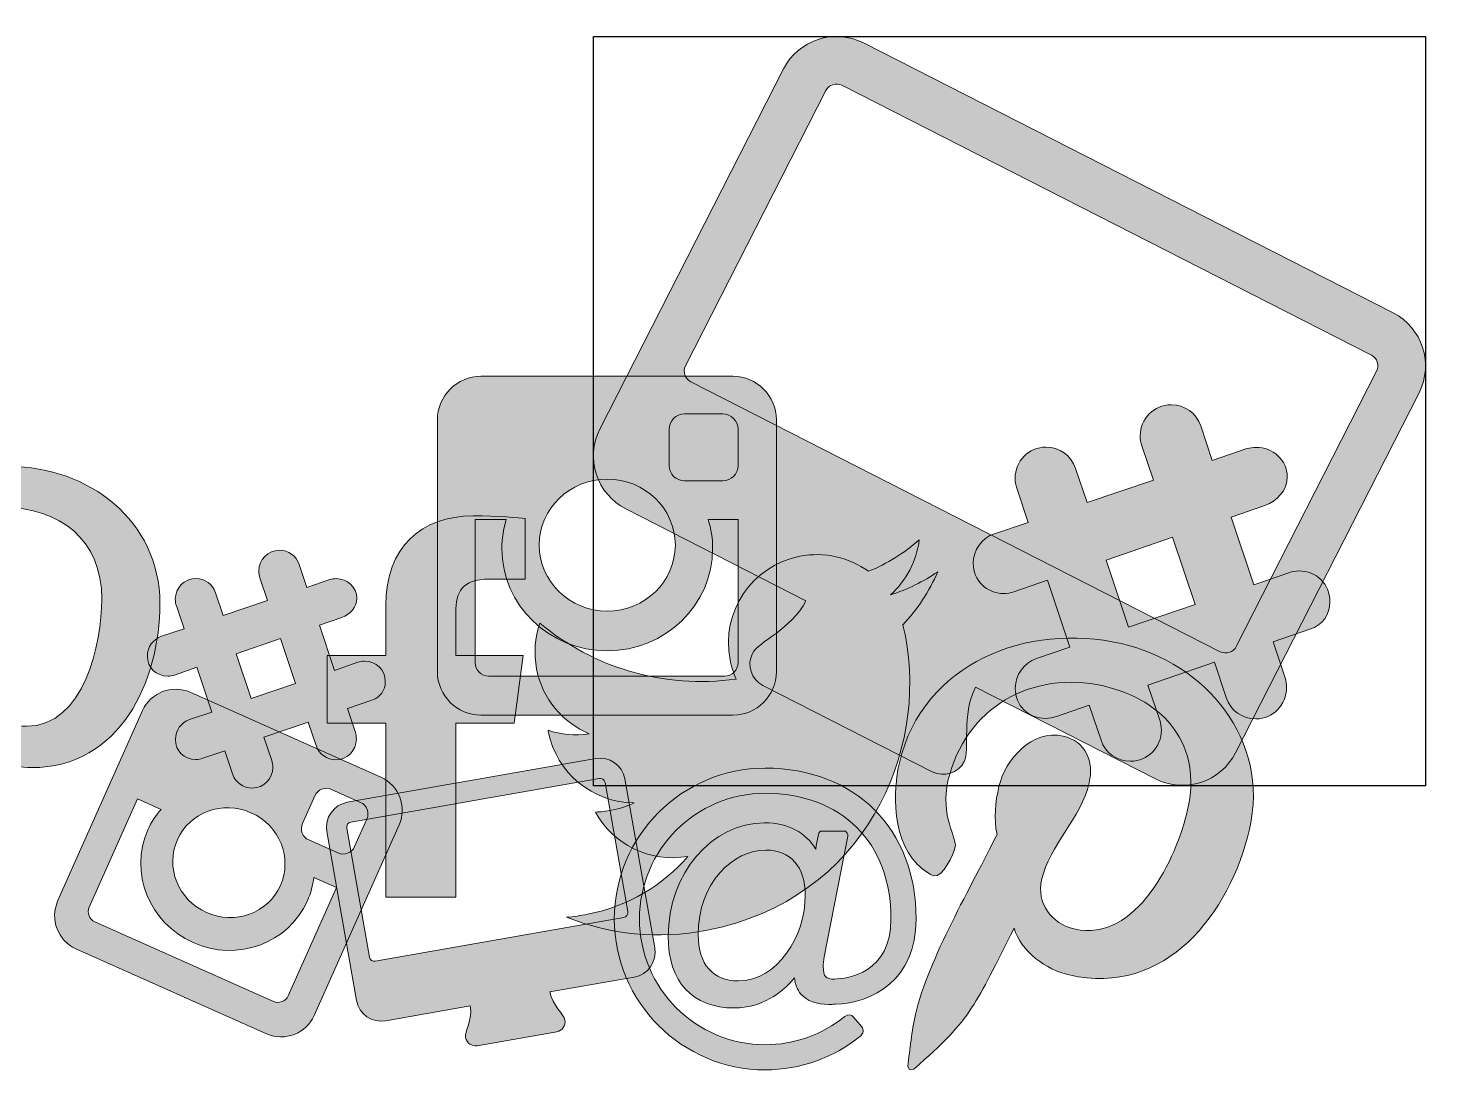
# Model space of a CAD drawing. Header units: inches. Extents: x 42 to 596, y -579 to -240.
# Drawn here: x 351.1 to 596.4, y -577.7 to -395.8 of the extents above; entities that cross this region are included whole.
import ezdxf

# ---------------------------------------------------------------- set-up
doc = ezdxf.new("R2010")
doc.units = ezdxf.units.IN
doc.header["$MEASUREMENT"] = 0
doc.layers.add('Layer 1', color=7, linetype='Continuous')
picture_1 = doc.add_image_def('image1.png', size_in_pixel=(605, 545))

# ---------------------------------------------------------------- blocks, each defined once
blk = doc.blocks.new('block 6')
at = {"layer": 'Layer 1'}
image = blk.add_image(picture_1, insert=(449.71, -528.1), size_in_units=(145.2, 130.8), dxfattribs=at)
blk = doc.blocks.new('block 7')
at = {"layer": 'Layer 1', "true_color": 0xe27d35}
h = blk.add_hatch(color=23, dxfattribs=at)
h.dxf.hatch_style = 2
edge = h.paths.add_edge_path()
edge.add_spline(control_points=[(561.75, -522.32), (559.16, -527.41), (552.89, -529.45), (547.8, -526.86), (547.8, -526.86), (516.38, -510.85), (516.38, -510.85), (513.87, -515.76), (515.45, -521.8), (514.42, -523.82), (513.39, -525.84), (510.86, -526.66), (508.84, -525.63), (508.84, -525.63), (479.26, -510.56), (479.26, -510.56), (477.24, -509.53), (476.42, -507), (477.45, -504.98), (478.54, -502.85), (484.24, -500.8), (486.8, -495.78), (486.8, -495.78), (455.37, -479.76), (455.37, -479.76), (450.29, -477.17), (448.25, -470.89), (450.84, -465.81), (450.84, -465.81), (482.86, -402.96), (482.86, -402.96), (485.45, -397.88), (491.73, -395.83), (496.82, -398.43), (496.82, -398.43), (589.25, -445.52), (589.25, -445.52), (594.33, -448.11), (596.37, -454.39), (593.78, -459.47), (593.78, -459.47), (561.75, -522.32), (561.75, -522.32)], knot_values=[0, 0, 0, 0, 1, 1, 1, 2, 2, 2, 3, 3, 3, 4, 4, 4, 5, 5, 5, 6, 6, 6, 7, 7, 7, 8, 8, 8, 9, 9, 9, 10, 10, 10, 11, 11, 11, 12, 12, 12, 13, 13, 13, 14, 14, 14, 14], degree=3, periodic=1)
edge = h.paths.add_edge_path()
edge.add_spline(control_points=[(586.38, -455.71), (586.88, -454.72), (586.46, -453.41), (585.48, -452.91), (585.48, -452.91), (493.05, -405.82), (493.05, -405.82), (492.07, -405.32), (490.76, -405.74), (490.26, -406.73), (490.26, -406.73), (465.77, -454.79), (465.77, -454.79), (465.27, -455.77), (465.69, -457.08), (466.68, -457.58), (466.68, -457.58), (559.1, -504.67), (559.1, -504.67), (560.09, -505.17), (561.39, -504.75), (561.89, -503.77), (561.89, -503.77), (586.38, -455.71), (586.38, -455.71)], knot_values=[0, 0, 0, 0, 1, 1, 1, 2, 2, 2, 3, 3, 3, 4, 4, 4, 5, 5, 5, 6, 6, 6, 7, 7, 7, 8, 8, 8, 8], degree=3, periodic=1)
at = {"layer": 'Layer 1', "lineweight": 0}
for points, knots in [([(561.75, -522.32), (559.16, -527.41), (552.89, -529.45), (547.8, -526.86), (547.8, -526.86), (516.38, -510.85), (516.38, -510.85), (513.87, -515.76), (515.45, -521.8), (514.42, -523.82), (513.39, -525.84), (510.86, -526.66), (508.84, -525.63), (508.84, -525.63), (479.26, -510.56), (479.26, -510.56), (477.24, -509.53), (476.42, -507), (477.45, -504.98), (478.54, -502.85), (484.24, -500.8), (486.8, -495.78), (486.8, -495.78), (455.37, -479.76), (455.37, -479.76), (450.29, -477.17), (448.25, -470.89), (450.84, -465.81), (450.84, -465.81), (482.86, -402.96), (482.86, -402.96), (485.45, -397.88), (491.73, -395.83), (496.82, -398.43), (496.82, -398.43), (589.25, -445.52), (589.25, -445.52), (594.33, -448.11), (596.37, -454.39), (593.78, -459.47), (593.78, -459.47), (561.75, -522.32), (561.75, -522.32)], [0, 0, 0, 0, 1, 1, 1, 2, 2, 2, 3, 3, 3, 4, 4, 4, 5, 5, 5, 6, 6, 6, 7, 7, 7, 8, 8, 8, 9, 9, 9, 10, 10, 10, 11, 11, 11, 12, 12, 12, 13, 13, 13, 14, 14, 14, 14]), ([(586.38, -455.71), (586.88, -454.72), (586.46, -453.41), (585.48, -452.91), (585.48, -452.91), (493.05, -405.82), (493.05, -405.82), (492.07, -405.32), (490.76, -405.74), (490.26, -406.73), (490.26, -406.73), (465.77, -454.79), (465.77, -454.79), (465.27, -455.77), (465.69, -457.08), (466.68, -457.58), (466.68, -457.58), (559.1, -504.67), (559.1, -504.67), (560.09, -505.17), (561.39, -504.75), (561.89, -503.77), (561.89, -503.77), (586.38, -455.71), (586.38, -455.71)], [0, 0, 0, 0, 1, 1, 1, 2, 2, 2, 3, 3, 3, 4, 4, 4, 5, 5, 5, 6, 6, 6, 7, 7, 7, 8, 8, 8, 8])]:
    blk.add_open_spline(points, degree=3, knots=knots, dxfattribs=at)
blk = doc.blocks.new('block 5')
at = {"layer": 'Layer 1'}
for name in ['block 7', 'block 6']:
    blk.add_blockref(name, (0, 0), dxfattribs=at)
blk = doc.blocks.new('block 8')
at = {"layer": 'Layer 1', "true_color": 0x49c1c4}
h = blk.add_hatch(color=133, dxfattribs=at)
h.dxf.hatch_style = 2
edge = h.paths.add_edge_path()
edge.add_spline(control_points=[(481.64, -508.16), (481.64, -512.32), (478.21, -515.75), (474.05, -515.75), (474.05, -515.75), (430.07, -515.75), (430.07, -515.75), (425.91, -515.75), (422.48, -512.32), (422.48, -508.16), (422.48, -508.16), (422.48, -464.18), (422.48, -464.18), (422.48, -460.02), (425.91, -456.59), (430.07, -456.59), (430.07, -456.59), (474.05, -456.59), (474.05, -456.59), (478.21, -456.59), (481.64, -460.02), (481.64, -464.18), (481.64, -464.18), (481.64, -508.16), (481.64, -508.16)], knot_values=[0, 0, 0, 0, 1, 1, 1, 2, 2, 2, 3, 3, 3, 4, 4, 4, 5, 5, 5, 6, 6, 6, 7, 7, 7, 8, 8, 8, 8], degree=3, periodic=1)
edge = h.paths.add_edge_path()
edge.add_spline(control_points=[(474.94, -481.62), (474.94, -481.62), (469.74, -481.62), (469.74, -481.62), (470.24, -483.2), (470.51, -484.94), (470.51, -486.67), (470.51, -496.53), (462.27, -504.5), (452.1, -504.5), (441.97, -504.5), (433.73, -496.53), (433.73, -486.67), (433.73, -484.94), (434, -483.2), (434.5, -481.62), (434.5, -481.62), (429.07, -481.62), (429.07, -481.62), (429.07, -481.62), (429.07, -506.58), (429.07, -506.58), (429.07, -507.89), (430.11, -508.93), (431.42, -508.93), (431.42, -508.93), (472.59, -508.93), (472.59, -508.93), (473.9, -508.93), (474.94, -507.89), (474.94, -506.58), (474.94, -506.58), (474.94, -481.62), (474.94, -481.62)], knot_values=[0, 0, 0, 0, 1, 1, 1, 2, 2, 2, 3, 3, 3, 4, 4, 4, 5, 5, 5, 6, 6, 6, 7, 7, 7, 8, 8, 8, 9, 9, 9, 10, 10, 10, 11, 11, 11, 11], degree=3, periodic=1)
edge = h.paths.add_edge_path()
edge.add_spline(control_points=[(452.1, -474.54), (445.55, -474.54), (440.24, -479.7), (440.24, -486.05), (440.24, -492.41), (445.55, -497.57), (452.1, -497.57), (458.68, -497.57), (464, -492.41), (464, -486.05), (464, -479.7), (458.68, -474.54), (452.1, -474.54)], knot_values=[0, 0, 0, 0, 1, 1, 1, 2, 2, 2, 3, 3, 3, 4, 4, 4, 4], degree=3, periodic=1)
edge = h.paths.add_edge_path()
edge.add_spline(control_points=[(474.94, -465.83), (474.94, -464.37), (473.74, -463.18), (472.28, -463.18), (472.28, -463.18), (465.58, -463.18), (465.58, -463.18), (464.12, -463.18), (462.92, -464.37), (462.92, -465.83), (462.92, -465.83), (462.92, -472.19), (462.92, -472.19), (462.92, -473.65), (464.12, -474.85), (465.58, -474.85), (465.58, -474.85), (472.28, -474.85), (472.28, -474.85), (473.74, -474.85), (474.94, -473.65), (474.94, -472.19), (474.94, -472.19), (474.94, -465.83), (474.94, -465.83)], knot_values=[0, 0, 0, 0, 1, 1, 1, 2, 2, 2, 3, 3, 3, 4, 4, 4, 5, 5, 5, 6, 6, 6, 7, 7, 7, 8, 8, 8, 8], degree=3, periodic=1)
at = {"layer": 'Layer 1', "lineweight": 0}
for points, knots in [([(481.64, -508.16), (481.64, -512.32), (478.21, -515.75), (474.05, -515.75), (474.05, -515.75), (430.07, -515.75), (430.07, -515.75), (425.91, -515.75), (422.48, -512.32), (422.48, -508.16), (422.48, -508.16), (422.48, -464.18), (422.48, -464.18), (422.48, -460.02), (425.91, -456.59), (430.07, -456.59), (430.07, -456.59), (474.05, -456.59), (474.05, -456.59), (478.21, -456.59), (481.64, -460.02), (481.64, -464.18), (481.64, -464.18), (481.64, -508.16), (481.64, -508.16)], [0, 0, 0, 0, 1, 1, 1, 2, 2, 2, 3, 3, 3, 4, 4, 4, 5, 5, 5, 6, 6, 6, 7, 7, 7, 8, 8, 8, 8]), ([(474.94, -465.83), (474.94, -464.37), (473.74, -463.18), (472.28, -463.18), (472.28, -463.18), (465.58, -463.18), (465.58, -463.18), (464.12, -463.18), (462.92, -464.37), (462.92, -465.83), (462.92, -465.83), (462.92, -472.19), (462.92, -472.19), (462.92, -473.65), (464.12, -474.85), (465.58, -474.85), (465.58, -474.85), (472.28, -474.85), (472.28, -474.85), (473.74, -474.85), (474.94, -473.65), (474.94, -472.19), (474.94, -472.19), (474.94, -465.83), (474.94, -465.83)], [0, 0, 0, 0, 1, 1, 1, 2, 2, 2, 3, 3, 3, 4, 4, 4, 5, 5, 5, 6, 6, 6, 7, 7, 7, 8, 8, 8, 8]), ([(452.1, -474.54), (445.55, -474.54), (440.24, -479.7), (440.24, -486.05), (440.24, -492.41), (445.55, -497.57), (452.1, -497.57), (458.68, -497.57), (464, -492.41), (464, -486.05), (464, -479.7), (458.68, -474.54), (452.1, -474.54)], [0, 0, 0, 0, 1, 1, 1, 2, 2, 2, 3, 3, 3, 4, 4, 4, 4]), ([(474.94, -481.62), (474.94, -481.62), (469.74, -481.62), (469.74, -481.62), (470.24, -483.2), (470.51, -484.94), (470.51, -486.67), (470.51, -496.53), (462.27, -504.5), (452.1, -504.5), (441.97, -504.5), (433.73, -496.53), (433.73, -486.67), (433.73, -484.94), (434, -483.2), (434.5, -481.62), (434.5, -481.62), (429.07, -481.62), (429.07, -481.62), (429.07, -481.62), (429.07, -506.58), (429.07, -506.58), (429.07, -507.89), (430.11, -508.93), (431.42, -508.93), (431.42, -508.93), (472.59, -508.93), (472.59, -508.93), (473.9, -508.93), (474.94, -507.89), (474.94, -506.58), (474.94, -506.58), (474.94, -481.62), (474.94, -481.62)], [0, 0, 0, 0, 1, 1, 1, 2, 2, 2, 3, 3, 3, 4, 4, 4, 5, 5, 5, 6, 6, 6, 7, 7, 7, 8, 8, 8, 9, 9, 9, 10, 10, 10, 11, 11, 11, 11])]:
    blk.add_open_spline(points, degree=3, knots=knots, dxfattribs=at)
blk = doc.blocks.new('block 9')
at = {"layer": 'Layer 1', "true_color": 0x5d5d5d}
h = blk.add_hatch(color=251, dxfattribs=at)
h.dxf.hatch_style = 2
edge = h.paths.add_edge_path()
edge.add_spline(control_points=[(578.22, -495.89), (578.22, -498.29), (576.98, -499.97), (574.74, -500.75), (574.74, -500.75), (568.31, -502.96), (568.31, -502.96), (568.31, -502.96), (570.4, -509.21), (570.4, -509.21), (570.59, -509.77), (570.66, -510.37), (570.66, -510.96), (570.66, -513.92), (568.27, -516.39), (565.32, -516.39), (562.96, -516.39), (560.87, -514.93), (560.12, -512.68), (560.12, -512.68), (558.06, -506.51), (558.06, -506.51), (558.06, -506.51), (546.47, -510.48), (546.47, -510.48), (546.47, -510.48), (548.52, -516.61), (548.52, -516.61), (548.71, -517.17), (548.82, -517.77), (548.82, -518.37), (548.82, -521.29), (546.43, -523.79), (543.44, -523.79), (541.08, -523.79), (539.02, -522.33), (538.28, -520.09), (538.28, -520.09), (536.22, -513.99), (536.22, -513.99), (536.22, -513.99), (530.5, -515.98), (530.5, -515.98), (529.9, -516.16), (529.26, -516.31), (528.63, -516.31), (525.6, -516.31), (523.32, -514.07), (523.32, -511.04), (523.32, -508.72), (524.81, -506.63), (527.02, -505.88), (527.02, -505.88), (532.85, -503.9), (532.85, -503.9), (532.85, -503.9), (528.93, -492.19), (528.93, -492.19), (528.93, -492.19), (523.09, -494.21), (523.09, -494.21), (522.49, -494.4), (521.9, -494.51), (521.3, -494.51), (518.3, -494.51), (515.99, -492.23), (515.99, -489.24), (515.99, -486.92), (517.48, -484.82), (519.69, -484.07), (519.69, -484.07), (525.56, -482.09), (525.56, -482.09), (525.56, -482.09), (523.58, -476.15), (523.58, -476.15), (523.39, -475.58), (523.28, -474.99), (523.28, -474.39), (523.28, -471.43), (525.67, -468.96), (528.67, -468.96), (531.02, -468.96), (533.08, -470.42), (533.83, -472.67), (533.83, -472.67), (535.85, -478.65), (535.85, -478.65), (535.85, -478.65), (547.44, -474.72), (547.44, -474.72), (547.44, -474.72), (545.42, -468.74), (545.42, -468.74), (545.23, -468.18), (545.12, -467.58), (545.12, -466.98), (545.12, -464.03), (547.55, -461.56), (550.51, -461.56), (552.86, -461.56), (554.96, -463.06), (555.7, -465.26), (555.7, -465.26), (557.69, -471.28), (557.69, -471.28), (557.69, -471.28), (563.75, -469.23), (563.75, -469.23), (564.27, -469.08), (564.79, -469), (565.35, -469), (568.27, -469), (570.78, -471.17), (570.78, -474.16), (570.78, -476.48), (568.98, -478.43), (566.89, -479.14), (566.89, -479.14), (561.01, -481.16), (561.01, -481.16), (561.01, -481.16), (564.94, -492.97), (564.94, -492.97), (564.94, -492.97), (571.08, -490.88), (571.08, -490.88), (571.64, -490.69), (572.24, -490.58), (572.8, -490.58), (575.86, -490.58), (578.22, -492.83), (578.22, -495.89)], knot_values=[0, 0, 0, 0, 1, 1, 1, 2, 2, 2, 3, 3, 3, 4, 4, 4, 5, 5, 5, 6, 6, 6, 7, 7, 7, 8, 8, 8, 9, 9, 9, 10, 10, 10, 11, 11, 11, 12, 12, 12, 13, 13, 13, 14, 14, 14, 15, 15, 15, 16, 16, 16, 17, 17, 17, 18, 18, 18, 19, 19, 19, 20, 20, 20, 21, 21, 21, 22, 22, 22, 23, 23, 23, 24, 24, 24, 25, 25, 25, 26, 26, 26, 27, 27, 27, 28, 28, 28, 29, 29, 29, 30, 30, 30, 31, 31, 31, 32, 32, 32, 33, 33, 33, 34, 34, 34, 35, 35, 35, 36, 36, 36, 37, 37, 37, 38, 38, 38, 39, 39, 39, 40, 40, 40, 41, 41, 41, 42, 42, 42, 43, 43, 43, 44, 44, 44, 44], degree=3, periodic=1)
h.paths.add_polyline_path([(554.69, -496.45), (550.77, -484.67), (539.17, -488.67), (543.1, -500.38)])
at = {"layer": 'Layer 1', "lineweight": 0}
blk.add_lwpolyline([(554.69, -496.45), (550.77, -484.67), (539.17, -488.67), (543.1, -500.38), (554.69, -496.45)], dxfattribs=at)
blk.add_open_spline([(578.22, -495.89), (578.22, -498.29), (576.98, -499.97), (574.74, -500.75), (574.74, -500.75), (568.31, -502.96), (568.31, -502.96), (568.31, -502.96), (570.4, -509.21), (570.4, -509.21), (570.59, -509.77), (570.66, -510.37), (570.66, -510.96), (570.66, -513.92), (568.27, -516.39), (565.32, -516.39), (562.96, -516.39), (560.87, -514.93), (560.12, -512.68), (560.12, -512.68), (558.06, -506.51), (558.06, -506.51), (558.06, -506.51), (546.47, -510.48), (546.47, -510.48), (546.47, -510.48), (548.52, -516.61), (548.52, -516.61), (548.71, -517.17), (548.82, -517.77), (548.82, -518.37), (548.82, -521.29), (546.43, -523.79), (543.44, -523.79), (541.08, -523.79), (539.02, -522.33), (538.28, -520.09), (538.28, -520.09), (536.22, -513.99), (536.22, -513.99), (536.22, -513.99), (530.5, -515.98), (530.5, -515.98), (529.9, -516.16), (529.26, -516.31), (528.63, -516.31), (525.6, -516.31), (523.32, -514.07), (523.32, -511.04), (523.32, -508.72), (524.81, -506.63), (527.02, -505.88), (527.02, -505.88), (532.85, -503.9), (532.85, -503.9), (532.85, -503.9), (528.93, -492.19), (528.93, -492.19), (528.93, -492.19), (523.09, -494.21), (523.09, -494.21), (522.49, -494.4), (521.9, -494.51), (521.3, -494.51), (518.3, -494.51), (515.99, -492.23), (515.99, -489.24), (515.99, -486.92), (517.48, -484.82), (519.69, -484.07), (519.69, -484.07), (525.56, -482.09), (525.56, -482.09), (525.56, -482.09), (523.58, -476.15), (523.58, -476.15), (523.39, -475.58), (523.28, -474.99), (523.28, -474.39), (523.28, -471.43), (525.67, -468.96), (528.67, -468.96), (531.02, -468.96), (533.08, -470.42), (533.83, -472.67), (533.83, -472.67), (535.85, -478.65), (535.85, -478.65), (535.85, -478.65), (547.44, -474.72), (547.44, -474.72), (547.44, -474.72), (545.42, -468.74), (545.42, -468.74), (545.23, -468.18), (545.12, -467.58), (545.12, -466.98), (545.12, -464.03), (547.55, -461.56), (550.51, -461.56), (552.86, -461.56), (554.96, -463.06), (555.7, -465.26), (555.7, -465.26), (557.69, -471.28), (557.69, -471.28), (557.69, -471.28), (563.75, -469.23), (563.75, -469.23), (564.27, -469.08), (564.79, -469), (565.35, -469), (568.27, -469), (570.78, -471.17), (570.78, -474.16), (570.78, -476.48), (568.98, -478.43), (566.89, -479.14), (566.89, -479.14), (561.01, -481.16), (561.01, -481.16), (561.01, -481.16), (564.94, -492.97), (564.94, -492.97), (564.94, -492.97), (571.08, -490.88), (571.08, -490.88), (571.64, -490.69), (572.24, -490.58), (572.8, -490.58), (575.86, -490.58), (578.22, -492.83), (578.22, -495.89)], degree=3, knots=[0, 0, 0, 0, 1, 1, 1, 2, 2, 2, 3, 3, 3, 4, 4, 4, 5, 5, 5, 6, 6, 6, 7, 7, 7, 8, 8, 8, 9, 9, 9, 10, 10, 10, 11, 11, 11, 12, 12, 12, 13, 13, 13, 14, 14, 14, 15, 15, 15, 16, 16, 16, 17, 17, 17, 18, 18, 18, 19, 19, 19, 20, 20, 20, 21, 21, 21, 22, 22, 22, 23, 23, 23, 24, 24, 24, 25, 25, 25, 26, 26, 26, 27, 27, 27, 28, 28, 28, 29, 29, 29, 30, 30, 30, 31, 31, 31, 32, 32, 32, 33, 33, 33, 34, 34, 34, 35, 35, 35, 36, 36, 36, 37, 37, 37, 38, 38, 38, 39, 39, 39, 40, 40, 40, 41, 41, 41, 42, 42, 42, 43, 43, 43, 44, 44, 44, 44], dxfattribs=at)
blk = doc.blocks.new('block 11')
at = {"layer": 'Layer 1', "true_color": 0xe27d35}
h = blk.add_hatch(color=23, dxfattribs=at)
h.dxf.hatch_style = 2
edge = h.paths.add_edge_path()
edge.add_spline(control_points=[(437.82, -492), (437.82, -492), (431.54, -492), (431.54, -492), (426.62, -492), (425.7, -494.35), (425.7, -497.75), (425.7, -497.75), (425.7, -505.31), (425.7, -505.31), (425.7, -505.31), (437.42, -505.31), (437.42, -505.31), (437.42, -505.31), (435.86, -517.14), (435.86, -517.14), (435.86, -517.14), (425.7, -517.14), (425.7, -517.14), (425.7, -517.14), (425.7, -547.49), (425.7, -547.49), (425.7, -547.49), (413.47, -547.49), (413.47, -547.49), (413.47, -547.49), (413.47, -517.14), (413.47, -517.14), (413.47, -517.14), (403.27, -517.14), (403.27, -517.14), (403.27, -517.14), (403.27, -505.31), (403.27, -505.31), (403.27, -505.31), (413.47, -505.31), (413.47, -505.31), (413.47, -505.31), (413.47, -496.59), (413.47, -496.59), (413.47, -486.48), (419.67, -480.96), (428.7, -480.96), (433.02, -480.96), (436.74, -481.28), (437.82, -481.44), (437.82, -481.44), (437.82, -492), (437.82, -492)], knot_values=[0, 0, 0, 0, 1, 1, 1, 2, 2, 2, 3, 3, 3, 4, 4, 4, 5, 5, 5, 6, 6, 6, 7, 7, 7, 8, 8, 8, 9, 9, 9, 10, 10, 10, 11, 11, 11, 12, 12, 12, 13, 13, 13, 14, 14, 14, 15, 15, 15, 16, 16, 16, 16], degree=3, periodic=1)
at = {"layer": 'Layer 1', "lineweight": 0}
blk.add_open_spline([(437.82, -492), (437.82, -492), (431.54, -492), (431.54, -492), (426.62, -492), (425.7, -494.35), (425.7, -497.75), (425.7, -497.75), (425.7, -505.31), (425.7, -505.31), (425.7, -505.31), (437.42, -505.31), (437.42, -505.31), (437.42, -505.31), (435.86, -517.14), (435.86, -517.14), (435.86, -517.14), (425.7, -517.14), (425.7, -517.14), (425.7, -517.14), (425.7, -547.49), (425.7, -547.49), (425.7, -547.49), (413.47, -547.49), (413.47, -547.49), (413.47, -547.49), (413.47, -517.14), (413.47, -517.14), (413.47, -517.14), (403.27, -517.14), (403.27, -517.14), (403.27, -517.14), (403.27, -505.31), (403.27, -505.31), (403.27, -505.31), (413.47, -505.31), (413.47, -505.31), (413.47, -505.31), (413.47, -496.59), (413.47, -496.59), (413.47, -486.48), (419.67, -480.96), (428.7, -480.96), (433.02, -480.96), (436.74, -481.28), (437.82, -481.44), (437.82, -481.44), (437.82, -492), (437.82, -492)], degree=3, knots=[0, 0, 0, 0, 1, 1, 1, 2, 2, 2, 3, 3, 3, 4, 4, 4, 5, 5, 5, 6, 6, 6, 7, 7, 7, 8, 8, 8, 9, 9, 9, 10, 10, 10, 11, 11, 11, 12, 12, 12, 13, 13, 13, 14, 14, 14, 15, 15, 15, 16, 16, 16, 16], dxfattribs=at)
blk = doc.blocks.new('block 10')
at = {"layer": 'Layer 1'}
blk.add_blockref('block 11', (0, 0), dxfattribs=at)
blk = doc.blocks.new('block 13')
at = {"layer": 'Layer 1', "true_color": 0x49c1c4}
h = blk.add_hatch(color=133, dxfattribs=at)
h.dxf.hatch_style = 2
edge = h.paths.add_edge_path()
edge.add_spline(control_points=[(541.77, -503.24), (556.62, -506.67), (567.79, -520.01), (564.18, -535.66), (560.78, -550.37), (549.5, -564.95), (532.75, -561.08), (528.78, -560.17), (524.23, -557.02), (523.14, -552.89), (516.26, -566.29), (516.05, -568.49), (505.59, -577.53), (505.59, -577.53), (504.88, -577.61), (504.88, -577.61), (504.88, -577.61), (504.56, -577.04), (504.56, -577.04), (504.96, -574), (505.22, -570.96), (505.9, -567.99), (508.13, -558.34), (515.8, -545.41), (520.14, -536.55), (519.51, -533.87), (519.86, -530.86), (520.47, -528.21), (521.57, -523.43), (526.28, -518.14), (531.67, -519.39), (535.64, -520.3), (537.07, -523.82), (536.21, -527.56), (534.79, -533.71), (529.3, -538.52), (527.92, -544.47), (526.98, -548.54), (529.68, -552.16), (533.61, -553.06), (544.49, -555.57), (551.47, -540.65), (553.4, -532.28), (555.99, -521.07), (549.45, -513.13), (538.72, -510.65), (526.23, -507.77), (514.51, -514.53), (511.58, -527.2), (510.17, -533.3), (513.19, -537.29), (512.85, -538.75), (512.57, -539.98), (510.67, -544.13), (509.1, -543.77), (508.87, -543.71), (508.56, -543.54), (508.33, -543.44), (502.04, -539.84), (501.67, -530.24), (503.1, -524.05), (507.12, -506.6), (525.6, -499.5), (541.77, -503.24)], knot_values=[0, 0, 0, 0, 1, 1, 1, 2, 2, 2, 3, 3, 3, 4, 4, 4, 5, 5, 5, 6, 6, 6, 7, 7, 7, 8, 8, 8, 9, 9, 9, 10, 10, 10, 11, 11, 11, 12, 12, 12, 13, 13, 13, 14, 14, 14, 15, 15, 15, 16, 16, 16, 17, 17, 17, 18, 18, 18, 19, 19, 19, 20, 20, 20, 21, 21, 21, 21], degree=3, periodic=1)
at = {"layer": 'Layer 1', "lineweight": 0}
blk.add_open_spline([(541.77, -503.24), (556.62, -506.67), (567.79, -520.01), (564.18, -535.66), (560.78, -550.37), (549.5, -564.95), (532.75, -561.08), (528.78, -560.17), (524.23, -557.02), (523.14, -552.89), (516.26, -566.29), (516.05, -568.49), (505.59, -577.53), (505.59, -577.53), (504.88, -577.61), (504.88, -577.61), (504.88, -577.61), (504.56, -577.04), (504.56, -577.04), (504.96, -574), (505.22, -570.96), (505.9, -567.99), (508.13, -558.34), (515.8, -545.41), (520.14, -536.55), (519.51, -533.87), (519.86, -530.86), (520.47, -528.21), (521.57, -523.43), (526.28, -518.14), (531.67, -519.39), (535.64, -520.3), (537.07, -523.82), (536.21, -527.56), (534.79, -533.71), (529.3, -538.52), (527.92, -544.47), (526.98, -548.54), (529.68, -552.16), (533.61, -553.06), (544.49, -555.57), (551.47, -540.65), (553.4, -532.28), (555.99, -521.07), (549.45, -513.13), (538.72, -510.65), (526.23, -507.77), (514.51, -514.53), (511.58, -527.2), (510.17, -533.3), (513.19, -537.29), (512.85, -538.75), (512.57, -539.98), (510.67, -544.13), (509.1, -543.77), (508.87, -543.71), (508.56, -543.54), (508.33, -543.44), (502.04, -539.84), (501.67, -530.24), (503.1, -524.05), (507.12, -506.6), (525.6, -499.5), (541.77, -503.24)], degree=3, knots=[0, 0, 0, 0, 1, 1, 1, 2, 2, 2, 3, 3, 3, 4, 4, 4, 5, 5, 5, 6, 6, 6, 7, 7, 7, 8, 8, 8, 9, 9, 9, 10, 10, 10, 11, 11, 11, 12, 12, 12, 13, 13, 13, 14, 14, 14, 15, 15, 15, 16, 16, 16, 17, 17, 17, 18, 18, 18, 19, 19, 19, 20, 20, 20, 21, 21, 21, 21], dxfattribs=at)
blk = doc.blocks.new('block 12')
at = {"layer": 'Layer 1'}
blk.add_blockref('block 13', (0, 0), dxfattribs=at)
blk = doc.blocks.new('block 14')
at = {"layer": 'Layer 1', "true_color": 0x5d5d5d}
h = blk.add_hatch(color=251, dxfattribs=at)
h.dxf.hatch_style = 2
edge = h.paths.add_edge_path()
edge.add_spline(control_points=[(503.72, -500), (503.89, -500.64), (504.02, -501.3), (504.15, -501.95), (508.03, -521.92), (497.3, -547.88), (469.53, -553.28), (460.97, -554.95), (452.54, -554.01), (445.02, -551.01), (446.26, -550.91), (447.44, -550.73), (448.7, -550.49), (455.76, -549.12), (461.8, -545.47), (466.2, -540.39), (459.53, -541.54), (453.12, -538.27), (450.04, -532.66), (451, -532.62), (451.95, -532.53), (452.94, -532.34), (454.29, -532.08), (455.61, -531.62), (456.81, -531.05), (449.62, -530.99), (443.25, -525.92), (441.82, -518.58), (441.81, -518.54), (441.79, -518.44), (441.78, -518.39), (444.01, -519.13), (446.49, -519.37), (448.98, -518.99), (444.39, -517.06), (440.82, -512.95), (439.8, -507.71), (439.26, -504.91), (439.51, -502.19), (440.38, -499.69), (449.6, -507.41), (461.94, -511.23), (474.59, -509.44), (474.14, -508.37), (473.78, -507.23), (473.55, -506.06), (471.93, -497.73), (477.35, -489.64), (485.72, -488.02), (490.07, -487.17), (494.35, -488.23), (497.68, -490.64), (500.97, -489.32), (504, -487.42), (506.56, -485.13), (506.12, -488.86), (504.3, -492.27), (501.54, -494.75), (504.51, -493.83), (507.29, -492.41), (509.78, -490.72), (508.3, -494.11), (506.25, -497.27), (503.72, -500)], knot_values=[0, 0, 0, 0, 1, 1, 1, 2, 2, 2, 3, 3, 3, 4, 4, 4, 5, 5, 5, 6, 6, 6, 7, 7, 7, 8, 8, 8, 9, 9, 9, 10, 10, 10, 11, 11, 11, 12, 12, 12, 13, 13, 13, 14, 14, 14, 15, 15, 15, 16, 16, 16, 17, 17, 17, 18, 18, 18, 19, 19, 19, 20, 20, 20, 21, 21, 21, 21], degree=3, periodic=1)
at = {"layer": 'Layer 1', "lineweight": 0}
blk.add_open_spline([(503.72, -500), (503.89, -500.64), (504.02, -501.3), (504.15, -501.95), (508.03, -521.92), (497.3, -547.88), (469.53, -553.28), (460.97, -554.95), (452.54, -554.01), (445.02, -551.01), (446.26, -550.91), (447.44, -550.73), (448.7, -550.49), (455.76, -549.12), (461.8, -545.47), (466.2, -540.39), (459.53, -541.54), (453.12, -538.27), (450.04, -532.66), (451, -532.62), (451.95, -532.53), (452.94, -532.34), (454.29, -532.08), (455.61, -531.62), (456.81, -531.05), (449.62, -530.99), (443.25, -525.92), (441.82, -518.58), (441.81, -518.54), (441.79, -518.44), (441.78, -518.39), (444.01, -519.13), (446.49, -519.37), (448.98, -518.99), (444.39, -517.06), (440.82, -512.95), (439.8, -507.71), (439.26, -504.91), (439.51, -502.19), (440.38, -499.69), (449.6, -507.41), (461.94, -511.23), (474.59, -509.44), (474.14, -508.37), (473.78, -507.23), (473.55, -506.06), (471.93, -497.73), (477.35, -489.64), (485.72, -488.02), (490.07, -487.17), (494.35, -488.23), (497.68, -490.64), (500.97, -489.32), (504, -487.42), (506.56, -485.13), (506.12, -488.86), (504.3, -492.27), (501.54, -494.75), (504.51, -493.83), (507.29, -492.41), (509.78, -490.72), (508.3, -494.11), (506.25, -497.27), (503.72, -500)], degree=3, knots=[0, 0, 0, 0, 1, 1, 1, 2, 2, 2, 3, 3, 3, 4, 4, 4, 5, 5, 5, 6, 6, 6, 7, 7, 7, 8, 8, 8, 9, 9, 9, 10, 10, 10, 11, 11, 11, 12, 12, 12, 13, 13, 13, 14, 14, 14, 15, 15, 15, 16, 16, 16, 17, 17, 17, 18, 18, 18, 19, 19, 19, 20, 20, 20, 21, 21, 21, 21], dxfattribs=at)
blk = doc.blocks.new('block 16')
at = {"layer": 'Layer 1', "true_color": 0xe27d35}
h = blk.add_hatch(color=23, dxfattribs=at)
h.dxf.hatch_style = 2
edge = h.paths.add_edge_path()
edge.add_spline(control_points=[(491.89, -566.2), (491.44, -566.2), (491.27, -566.23), (490.79, -566.23), (488.67, -566.23), (486.99, -565.62), (485.92, -564.42), (485.27, -563.66), (484.9, -562.7), (484.79, -561.57), (482.67, -564.25), (478.96, -566.85), (474.33, -566.85), (466.96, -566.85), (462.75, -562.29), (462.75, -554.34), (462.75, -543.4), (470.32, -534.52), (479.58, -534.52), (483.59, -534.52), (486.82, -536.23), (488.53, -539.15), (488.53, -539.15), (488.6, -538.5), (488.6, -538.5), (488.6, -538.5), (488.98, -536.58), (488.98, -536.58), (489.01, -536.3), (489.25, -535.96), (489.49, -535.96), (489.49, -535.96), (493.54, -535.96), (493.54, -535.96), (493.71, -535.96), (493.88, -536.2), (493.98, -536.34), (494.08, -536.44), (494.12, -536.71), (494.08, -536.88), (494.08, -536.88), (489.97, -557.94), (489.97, -557.94), (489.83, -558.59), (489.8, -559.1), (489.8, -559.58), (489.8, -561.43), (490.35, -561.81), (491.75, -561.81), (494.08, -561.74), (501.63, -560.78), (501.63, -551.32), (501.63, -537.98), (493.02, -529.38), (479.68, -529.38), (467.58, -529.38), (457.74, -539.22), (457.74, -551.32), (457.74, -563.42), (467.58, -573.26), (479.68, -573.26), (484.72, -573.26), (489.66, -571.51), (493.57, -568.33), (494.05, -567.91), (494.74, -567.98), (495.11, -568.46), (495.11, -568.46), (496.52, -570.14), (496.52, -570.14), (496.69, -570.38), (496.79, -570.66), (496.76, -570.97), (496.72, -571.24), (496.59, -571.51), (496.35, -571.72), (491.68, -575.53), (485.75, -577.65), (479.68, -577.65), (465.18, -577.65), (453.35, -565.82), (453.35, -551.32), (453.35, -536.82), (465.18, -524.99), (479.68, -524.99), (495.42, -524.99), (506.02, -535.58), (506.02, -551.32), (506.02, -561.98), (498.4, -565.99), (491.89, -566.2)], knot_values=[0, 0, 0, 0, 1, 1, 1, 2, 2, 2, 3, 3, 3, 4, 4, 4, 5, 5, 5, 6, 6, 6, 7, 7, 7, 8, 8, 8, 9, 9, 9, 10, 10, 10, 11, 11, 11, 12, 12, 12, 13, 13, 13, 14, 14, 14, 15, 15, 15, 16, 16, 16, 17, 17, 17, 18, 18, 18, 19, 19, 19, 20, 20, 20, 21, 21, 21, 22, 22, 22, 23, 23, 23, 24, 24, 24, 25, 25, 25, 26, 26, 26, 27, 27, 27, 28, 28, 28, 29, 29, 29, 30, 30, 30, 30], degree=3, periodic=1)
edge = h.paths.add_edge_path()
edge.add_spline(control_points=[(479.79, -539.29), (474.09, -539.29), (467.99, -544.94), (467.99, -554.1), (467.99, -559.21), (470.53, -562.12), (474.99, -562.12), (481.88, -562.12), (486.68, -554.23), (486.68, -547.17), (486.68, -542.23), (484.11, -539.29), (479.79, -539.29)], knot_values=[0, 0, 0, 0, 1, 1, 1, 2, 2, 2, 3, 3, 3, 4, 4, 4, 4], degree=3, periodic=1)
at = {"layer": 'Layer 1', "lineweight": 0}
for points, knots in [([(491.89, -566.2), (491.44, -566.2), (491.27, -566.23), (490.79, -566.23), (488.67, -566.23), (486.99, -565.62), (485.92, -564.42), (485.27, -563.66), (484.9, -562.7), (484.79, -561.57), (482.67, -564.25), (478.96, -566.85), (474.33, -566.85), (466.96, -566.85), (462.75, -562.29), (462.75, -554.34), (462.75, -543.4), (470.32, -534.52), (479.58, -534.52), (483.59, -534.52), (486.82, -536.23), (488.53, -539.15), (488.53, -539.15), (488.6, -538.5), (488.6, -538.5), (488.6, -538.5), (488.98, -536.58), (488.98, -536.58), (489.01, -536.3), (489.25, -535.96), (489.49, -535.96), (489.49, -535.96), (493.54, -535.96), (493.54, -535.96), (493.71, -535.96), (493.88, -536.2), (493.98, -536.34), (494.08, -536.44), (494.12, -536.71), (494.08, -536.88), (494.08, -536.88), (489.97, -557.94), (489.97, -557.94), (489.83, -558.59), (489.8, -559.1), (489.8, -559.58), (489.8, -561.43), (490.35, -561.81), (491.75, -561.81), (494.08, -561.74), (501.63, -560.78), (501.63, -551.32), (501.63, -537.98), (493.02, -529.38), (479.68, -529.38), (467.58, -529.38), (457.74, -539.22), (457.74, -551.32), (457.74, -563.42), (467.58, -573.26), (479.68, -573.26), (484.72, -573.26), (489.66, -571.51), (493.57, -568.33), (494.05, -567.91), (494.74, -567.98), (495.11, -568.46), (495.11, -568.46), (496.52, -570.14), (496.52, -570.14), (496.69, -570.38), (496.79, -570.66), (496.76, -570.97), (496.72, -571.24), (496.59, -571.51), (496.35, -571.72), (491.68, -575.53), (485.75, -577.65), (479.68, -577.65), (465.18, -577.65), (453.35, -565.82), (453.35, -551.32), (453.35, -536.82), (465.18, -524.99), (479.68, -524.99), (495.42, -524.99), (506.02, -535.58), (506.02, -551.32), (506.02, -561.98), (498.4, -565.99), (491.89, -566.2)], [0, 0, 0, 0, 1, 1, 1, 2, 2, 2, 3, 3, 3, 4, 4, 4, 5, 5, 5, 6, 6, 6, 7, 7, 7, 8, 8, 8, 9, 9, 9, 10, 10, 10, 11, 11, 11, 12, 12, 12, 13, 13, 13, 14, 14, 14, 15, 15, 15, 16, 16, 16, 17, 17, 17, 18, 18, 18, 19, 19, 19, 20, 20, 20, 21, 21, 21, 22, 22, 22, 23, 23, 23, 24, 24, 24, 25, 25, 25, 26, 26, 26, 27, 27, 27, 28, 28, 28, 29, 29, 29, 30, 30, 30, 30]), ([(479.79, -539.29), (474.09, -539.29), (467.99, -544.94), (467.99, -554.1), (467.99, -559.21), (470.53, -562.12), (474.99, -562.12), (481.88, -562.12), (486.68, -554.23), (486.68, -547.17), (486.68, -542.23), (484.11, -539.29), (479.79, -539.29)], [0, 0, 0, 0, 1, 1, 1, 2, 2, 2, 3, 3, 3, 4, 4, 4, 4])]:
    blk.add_open_spline(points, degree=3, knots=knots, dxfattribs=at)
blk = doc.blocks.new('block 15')
at = {"layer": 'Layer 1'}
blk.add_blockref('block 16', (0, 0), dxfattribs=at)
blk = doc.blocks.new('block 18')
at = {"layer": 'Layer 1', "true_color": 0x49c1c4}
h = blk.add_hatch(color=133, dxfattribs=at)
h.dxf.hatch_style = 2
edge = h.paths.add_edge_path()
edge.add_spline(control_points=[(460.4, -556.35), (460.82, -558.74), (459.21, -561.03), (456.83, -561.45), (456.83, -561.45), (442.09, -564.05), (442.09, -564.05), (442.5, -566.36), (444.57, -568), (444.74, -568.95), (444.91, -569.9), (444.26, -570.82), (443.31, -570.99), (443.31, -570.99), (429.44, -573.43), (429.44, -573.43), (428.49, -573.6), (427.57, -572.96), (427.4, -572.01), (427.22, -571), (428.63, -568.86), (428.22, -566.5), (428.22, -566.5), (413.48, -569.1), (413.48, -569.1), (411.09, -569.52), (408.8, -567.91), (408.38, -565.53), (408.38, -565.53), (403.18, -536.05), (403.18, -536.05), (402.76, -533.67), (404.37, -531.37), (406.75, -530.95), (406.75, -530.95), (450.1, -523.31), (450.1, -523.31), (452.49, -522.89), (454.78, -524.49), (455.2, -526.88), (455.2, -526.88), (460.4, -556.35), (460.4, -556.35)], knot_values=[0, 0, 0, 0, 1, 1, 1, 2, 2, 2, 3, 3, 3, 4, 4, 4, 5, 5, 5, 6, 6, 6, 7, 7, 7, 8, 8, 8, 9, 9, 9, 10, 10, 10, 11, 11, 11, 12, 12, 12, 13, 13, 13, 14, 14, 14, 14], degree=3, periodic=1)
edge = h.paths.add_edge_path()
edge.add_spline(control_points=[(451.73, -527.49), (451.65, -527.03), (451.17, -526.69), (450.71, -526.77), (450.71, -526.77), (407.36, -534.42), (407.36, -534.42), (406.9, -534.5), (406.57, -534.98), (406.65, -535.44), (406.65, -535.44), (410.62, -557.98), (410.62, -557.98), (410.71, -558.44), (411.18, -558.78), (411.64, -558.69), (411.64, -558.69), (454.99, -551.05), (454.99, -551.05), (455.45, -550.97), (455.79, -550.49), (455.71, -550.03), (455.71, -550.03), (451.73, -527.49), (451.73, -527.49)], knot_values=[0, 0, 0, 0, 1, 1, 1, 2, 2, 2, 3, 3, 3, 4, 4, 4, 5, 5, 5, 6, 6, 6, 7, 7, 7, 8, 8, 8, 8], degree=3, periodic=1)
at = {"layer": 'Layer 1', "lineweight": 0}
for points, knots in [([(460.4, -556.35), (460.82, -558.74), (459.21, -561.03), (456.83, -561.45), (456.83, -561.45), (442.09, -564.05), (442.09, -564.05), (442.5, -566.36), (444.57, -568), (444.74, -568.95), (444.91, -569.9), (444.26, -570.82), (443.31, -570.99), (443.31, -570.99), (429.44, -573.43), (429.44, -573.43), (428.49, -573.6), (427.57, -572.96), (427.4, -572.01), (427.22, -571), (428.63, -568.86), (428.22, -566.5), (428.22, -566.5), (413.48, -569.1), (413.48, -569.1), (411.09, -569.52), (408.8, -567.91), (408.38, -565.53), (408.38, -565.53), (403.18, -536.05), (403.18, -536.05), (402.76, -533.67), (404.37, -531.37), (406.75, -530.95), (406.75, -530.95), (450.1, -523.31), (450.1, -523.31), (452.49, -522.89), (454.78, -524.49), (455.2, -526.88), (455.2, -526.88), (460.4, -556.35), (460.4, -556.35)], [0, 0, 0, 0, 1, 1, 1, 2, 2, 2, 3, 3, 3, 4, 4, 4, 5, 5, 5, 6, 6, 6, 7, 7, 7, 8, 8, 8, 9, 9, 9, 10, 10, 10, 11, 11, 11, 12, 12, 12, 13, 13, 13, 14, 14, 14, 14]), ([(451.73, -527.49), (451.65, -527.03), (451.17, -526.69), (450.71, -526.77), (450.71, -526.77), (407.36, -534.42), (407.36, -534.42), (406.9, -534.5), (406.57, -534.98), (406.65, -535.44), (406.65, -535.44), (410.62, -557.98), (410.62, -557.98), (410.71, -558.44), (411.18, -558.78), (411.64, -558.69), (411.64, -558.69), (454.99, -551.05), (454.99, -551.05), (455.45, -550.97), (455.79, -550.49), (455.71, -550.03), (455.71, -550.03), (451.73, -527.49), (451.73, -527.49)], [0, 0, 0, 0, 1, 1, 1, 2, 2, 2, 3, 3, 3, 4, 4, 4, 5, 5, 5, 6, 6, 6, 7, 7, 7, 8, 8, 8, 8])]:
    blk.add_open_spline(points, degree=3, knots=knots, dxfattribs=at)
blk = doc.blocks.new('block 17')
at = {"layer": 'Layer 1'}
blk.add_blockref('block 18', (0, 0), dxfattribs=at)
blk = doc.blocks.new('block 19')
at = {"layer": 'Layer 1', "true_color": 0x5d5d5d}
h = blk.add_hatch(color=251, dxfattribs=at)
h.dxf.hatch_style = 2
edge = h.paths.add_edge_path()
edge.add_spline(control_points=[(400.98, -568.16), (399.58, -571.31), (395.83, -572.75), (392.68, -571.34), (392.68, -571.34), (359.4, -556.52), (359.4, -556.52), (356.25, -555.12), (354.81, -551.37), (356.21, -548.22), (356.21, -548.22), (371.03, -514.94), (371.03, -514.94), (372.43, -511.79), (376.18, -510.35), (379.33, -511.75), (379.33, -511.75), (412.62, -526.57), (412.62, -526.57), (415.76, -527.97), (417.2, -531.72), (415.8, -534.87), (415.8, -534.87), (400.98, -568.16), (400.98, -568.16)], knot_values=[0, 0, 0, 0, 1, 1, 1, 2, 2, 2, 3, 3, 3, 4, 4, 4, 5, 5, 5, 6, 6, 6, 7, 7, 7, 8, 8, 8, 8], degree=3, periodic=1)
edge = h.paths.add_edge_path()
edge.add_spline(control_points=[(404.85, -545.82), (404.85, -545.82), (400.92, -544.06), (400.92, -544.06), (400.76, -545.43), (400.38, -546.83), (399.8, -548.14), (396.48, -555.6), (387.55, -558.86), (379.86, -555.44), (372.19, -552.02), (368.64, -543.21), (371.96, -535.75), (372.55, -534.44), (373.33, -533.22), (374.25, -532.19), (374.25, -532.19), (370.14, -530.36), (370.14, -530.36), (370.14, -530.36), (361.73, -549.25), (361.73, -549.25), (361.29, -550.24), (361.72, -551.38), (362.71, -551.82), (362.71, -551.82), (393.87, -565.69), (393.87, -565.69), (394.86, -566.13), (396, -565.7), (396.44, -564.71), (396.44, -564.71), (404.85, -545.82), (404.85, -545.82)], knot_values=[0, 0, 0, 0, 1, 1, 1, 2, 2, 2, 3, 3, 3, 4, 4, 4, 5, 5, 5, 6, 6, 6, 7, 7, 7, 8, 8, 8, 9, 9, 9, 10, 10, 10, 11, 11, 11, 11], degree=3, periodic=1)
edge = h.paths.add_edge_path()
edge.add_spline(control_points=[(389.95, -532.76), (385, -530.55), (379.24, -532.67), (377.1, -537.48), (374.96, -542.29), (377.24, -547.98), (382.19, -550.19), (387.18, -552.41), (392.94, -550.29), (395.08, -545.48), (397.22, -540.67), (394.94, -534.98), (389.95, -532.76)], knot_values=[0, 0, 0, 0, 1, 1, 1, 2, 2, 2, 3, 3, 3, 4, 4, 4, 4], degree=3, periodic=1)
edge = h.paths.add_edge_path()
edge.add_spline(control_points=[(410.17, -533.87), (410.67, -532.76), (410.16, -531.45), (409.06, -530.96), (409.06, -530.96), (403.99, -528.7), (403.99, -528.7), (402.88, -528.21), (401.57, -528.71), (401.08, -529.82), (401.08, -529.82), (398.94, -534.63), (398.94, -534.63), (398.44, -535.73), (398.94, -537.04), (400.05, -537.53), (400.05, -537.53), (405.12, -539.79), (405.12, -539.79), (406.23, -540.29), (407.54, -539.78), (408.03, -538.68), (408.03, -538.68), (410.17, -533.87), (410.17, -533.87)], knot_values=[0, 0, 0, 0, 1, 1, 1, 2, 2, 2, 3, 3, 3, 4, 4, 4, 5, 5, 5, 6, 6, 6, 7, 7, 7, 8, 8, 8, 8], degree=3, periodic=1)
at = {"layer": 'Layer 1', "lineweight": 0}
for points, knots in [([(400.98, -568.16), (399.58, -571.31), (395.83, -572.75), (392.68, -571.34), (392.68, -571.34), (359.4, -556.52), (359.4, -556.52), (356.25, -555.12), (354.81, -551.37), (356.21, -548.22), (356.21, -548.22), (371.03, -514.94), (371.03, -514.94), (372.43, -511.79), (376.18, -510.35), (379.33, -511.75), (379.33, -511.75), (412.62, -526.57), (412.62, -526.57), (415.76, -527.97), (417.2, -531.72), (415.8, -534.87), (415.8, -534.87), (400.98, -568.16), (400.98, -568.16)], [0, 0, 0, 0, 1, 1, 1, 2, 2, 2, 3, 3, 3, 4, 4, 4, 5, 5, 5, 6, 6, 6, 7, 7, 7, 8, 8, 8, 8]), ([(410.17, -533.87), (410.67, -532.76), (410.16, -531.45), (409.06, -530.96), (409.06, -530.96), (403.99, -528.7), (403.99, -528.7), (402.88, -528.21), (401.57, -528.71), (401.08, -529.82), (401.08, -529.82), (398.94, -534.63), (398.94, -534.63), (398.44, -535.73), (398.94, -537.04), (400.05, -537.53), (400.05, -537.53), (405.12, -539.79), (405.12, -539.79), (406.23, -540.29), (407.54, -539.78), (408.03, -538.68), (408.03, -538.68), (410.17, -533.87), (410.17, -533.87)], [0, 0, 0, 0, 1, 1, 1, 2, 2, 2, 3, 3, 3, 4, 4, 4, 5, 5, 5, 6, 6, 6, 7, 7, 7, 8, 8, 8, 8]), ([(404.85, -545.82), (404.85, -545.82), (400.92, -544.06), (400.92, -544.06), (400.76, -545.43), (400.38, -546.83), (399.8, -548.14), (396.48, -555.6), (387.55, -558.86), (379.86, -555.44), (372.19, -552.02), (368.64, -543.21), (371.96, -535.75), (372.55, -534.44), (373.33, -533.22), (374.25, -532.19), (374.25, -532.19), (370.14, -530.36), (370.14, -530.36), (370.14, -530.36), (361.73, -549.25), (361.73, -549.25), (361.29, -550.24), (361.72, -551.38), (362.71, -551.82), (362.71, -551.82), (393.87, -565.69), (393.87, -565.69), (394.86, -566.13), (396, -565.7), (396.44, -564.71), (396.44, -564.71), (404.85, -545.82), (404.85, -545.82)], [0, 0, 0, 0, 1, 1, 1, 2, 2, 2, 3, 3, 3, 4, 4, 4, 5, 5, 5, 6, 6, 6, 7, 7, 7, 8, 8, 8, 9, 9, 9, 10, 10, 10, 11, 11, 11, 11]), ([(389.95, -532.76), (385, -530.55), (379.24, -532.67), (377.1, -537.48), (374.96, -542.29), (377.24, -547.98), (382.19, -550.19), (387.18, -552.41), (392.94, -550.29), (395.08, -545.48), (397.22, -540.67), (394.94, -534.98), (389.95, -532.76)], [0, 0, 0, 0, 1, 1, 1, 2, 2, 2, 3, 3, 3, 4, 4, 4, 4])]:
    blk.add_open_spline(points, degree=3, knots=knots, dxfattribs=at)
blk = doc.blocks.new('block 20')
at = {"layer": 'Layer 1', "true_color": 0x49c1c4}
h = blk.add_hatch(color=133, dxfattribs=at)
h.dxf.hatch_style = 2
edge = h.paths.add_edge_path()
edge.add_spline(control_points=[(413.38, -509.86), (413.38, -511.46), (412.56, -512.58), (411.06, -513.1), (411.06, -513.1), (406.77, -514.58), (406.77, -514.58), (406.77, -514.58), (408.17, -518.74), (408.17, -518.74), (408.29, -519.12), (408.34, -519.52), (408.34, -519.92), (408.34, -521.89), (406.75, -523.53), (404.78, -523.53), (403.21, -523.53), (401.81, -522.56), (401.31, -521.06), (401.31, -521.06), (399.94, -516.95), (399.94, -516.95), (399.94, -516.95), (392.2, -519.59), (392.2, -519.59), (392.2, -519.59), (393.58, -523.68), (393.58, -523.68), (393.7, -524.06), (393.77, -524.46), (393.77, -524.86), (393.77, -526.8), (392.18, -528.47), (390.18, -528.47), (388.61, -528.47), (387.24, -527.5), (386.74, -526), (386.74, -526), (385.37, -521.94), (385.37, -521.94), (385.37, -521.94), (381.55, -523.26), (381.55, -523.26), (381.15, -523.38), (380.73, -523.48), (380.3, -523.48), (378.28, -523.48), (376.76, -521.99), (376.76, -519.97), (376.76, -518.42), (377.76, -517.02), (379.23, -516.52), (379.23, -516.52), (383.12, -515.2), (383.12, -515.2), (383.12, -515.2), (380.5, -507.39), (380.5, -507.39), (380.5, -507.39), (376.61, -508.74), (376.61, -508.74), (376.21, -508.86), (375.81, -508.94), (375.41, -508.94), (373.42, -508.94), (371.87, -507.42), (371.87, -505.42), (371.87, -503.87), (372.87, -502.48), (374.34, -501.98), (374.34, -501.98), (378.26, -500.66), (378.26, -500.66), (378.26, -500.66), (376.93, -496.69), (376.93, -496.69), (376.81, -496.31), (376.74, -495.92), (376.74, -495.52), (376.74, -493.54), (378.33, -491.9), (380.33, -491.9), (381.9, -491.9), (383.27, -492.87), (383.77, -494.37), (383.77, -494.37), (385.12, -498.36), (385.12, -498.36), (385.12, -498.36), (392.85, -495.74), (392.85, -495.74), (392.85, -495.74), (391.5, -491.75), (391.5, -491.75), (391.38, -491.38), (391.3, -490.98), (391.3, -490.58), (391.3, -488.61), (392.93, -486.96), (394.9, -486.96), (396.47, -486.96), (397.87, -487.96), (398.37, -489.43), (398.37, -489.43), (399.69, -493.45), (399.69, -493.45), (399.69, -493.45), (403.73, -492.07), (403.73, -492.07), (404.08, -491.97), (404.43, -491.92), (404.8, -491.92), (406.75, -491.92), (408.42, -493.37), (408.42, -495.37), (408.42, -496.91), (407.22, -498.21), (405.82, -498.68), (405.82, -498.68), (401.91, -500.03), (401.91, -500.03), (401.91, -500.03), (404.53, -507.92), (404.53, -507.92), (404.53, -507.92), (408.62, -506.52), (408.62, -506.52), (408.99, -506.39), (409.39, -506.32), (409.77, -506.32), (411.81, -506.32), (413.38, -507.82), (413.38, -509.86)], knot_values=[0, 0, 0, 0, 1, 1, 1, 2, 2, 2, 3, 3, 3, 4, 4, 4, 5, 5, 5, 6, 6, 6, 7, 7, 7, 8, 8, 8, 9, 9, 9, 10, 10, 10, 11, 11, 11, 12, 12, 12, 13, 13, 13, 14, 14, 14, 15, 15, 15, 16, 16, 16, 17, 17, 17, 18, 18, 18, 19, 19, 19, 20, 20, 20, 21, 21, 21, 22, 22, 22, 23, 23, 23, 24, 24, 24, 25, 25, 25, 26, 26, 26, 27, 27, 27, 28, 28, 28, 29, 29, 29, 30, 30, 30, 31, 31, 31, 32, 32, 32, 33, 33, 33, 34, 34, 34, 35, 35, 35, 36, 36, 36, 37, 37, 37, 38, 38, 38, 39, 39, 39, 40, 40, 40, 41, 41, 41, 42, 42, 42, 43, 43, 43, 44, 44, 44, 44], degree=3, periodic=1)
h.paths.add_polyline_path([(397.69, -510.24), (395.07, -502.38), (387.34, -505.05), (389.96, -512.86)])
at = {"layer": 'Layer 1', "lineweight": 0}
blk.add_lwpolyline([(397.69, -510.24), (395.07, -502.38), (387.34, -505.05), (389.96, -512.86), (397.69, -510.24)], dxfattribs=at)
blk.add_open_spline([(413.38, -509.86), (413.38, -511.46), (412.56, -512.58), (411.06, -513.1), (411.06, -513.1), (406.77, -514.58), (406.77, -514.58), (406.77, -514.58), (408.17, -518.74), (408.17, -518.74), (408.29, -519.12), (408.34, -519.52), (408.34, -519.92), (408.34, -521.89), (406.75, -523.53), (404.78, -523.53), (403.21, -523.53), (401.81, -522.56), (401.31, -521.06), (401.31, -521.06), (399.94, -516.95), (399.94, -516.95), (399.94, -516.95), (392.2, -519.59), (392.2, -519.59), (392.2, -519.59), (393.58, -523.68), (393.58, -523.68), (393.7, -524.06), (393.77, -524.46), (393.77, -524.86), (393.77, -526.8), (392.18, -528.47), (390.18, -528.47), (388.61, -528.47), (387.24, -527.5), (386.74, -526), (386.74, -526), (385.37, -521.94), (385.37, -521.94), (385.37, -521.94), (381.55, -523.26), (381.55, -523.26), (381.15, -523.38), (380.73, -523.48), (380.3, -523.48), (378.28, -523.48), (376.76, -521.99), (376.76, -519.97), (376.76, -518.42), (377.76, -517.02), (379.23, -516.52), (379.23, -516.52), (383.12, -515.2), (383.12, -515.2), (383.12, -515.2), (380.5, -507.39), (380.5, -507.39), (380.5, -507.39), (376.61, -508.74), (376.61, -508.74), (376.21, -508.86), (375.81, -508.94), (375.41, -508.94), (373.42, -508.94), (371.87, -507.42), (371.87, -505.42), (371.87, -503.87), (372.87, -502.48), (374.34, -501.98), (374.34, -501.98), (378.26, -500.66), (378.26, -500.66), (378.26, -500.66), (376.93, -496.69), (376.93, -496.69), (376.81, -496.31), (376.74, -495.92), (376.74, -495.52), (376.74, -493.54), (378.33, -491.9), (380.33, -491.9), (381.9, -491.9), (383.27, -492.87), (383.77, -494.37), (383.77, -494.37), (385.12, -498.36), (385.12, -498.36), (385.12, -498.36), (392.85, -495.74), (392.85, -495.74), (392.85, -495.74), (391.5, -491.75), (391.5, -491.75), (391.38, -491.38), (391.3, -490.98), (391.3, -490.58), (391.3, -488.61), (392.93, -486.96), (394.9, -486.96), (396.47, -486.96), (397.87, -487.96), (398.37, -489.43), (398.37, -489.43), (399.69, -493.45), (399.69, -493.45), (399.69, -493.45), (403.73, -492.07), (403.73, -492.07), (404.08, -491.97), (404.43, -491.92), (404.8, -491.92), (406.75, -491.92), (408.42, -493.37), (408.42, -495.37), (408.42, -496.91), (407.22, -498.21), (405.82, -498.68), (405.82, -498.68), (401.91, -500.03), (401.91, -500.03), (401.91, -500.03), (404.53, -507.92), (404.53, -507.92), (404.53, -507.92), (408.62, -506.52), (408.62, -506.52), (408.99, -506.39), (409.39, -506.32), (409.77, -506.32), (411.81, -506.32), (413.38, -507.82), (413.38, -509.86)], degree=3, knots=[0, 0, 0, 0, 1, 1, 1, 2, 2, 2, 3, 3, 3, 4, 4, 4, 5, 5, 5, 6, 6, 6, 7, 7, 7, 8, 8, 8, 9, 9, 9, 10, 10, 10, 11, 11, 11, 12, 12, 12, 13, 13, 13, 14, 14, 14, 15, 15, 15, 16, 16, 16, 17, 17, 17, 18, 18, 18, 19, 19, 19, 20, 20, 20, 21, 21, 21, 22, 22, 22, 23, 23, 23, 24, 24, 24, 25, 25, 25, 26, 26, 26, 27, 27, 27, 28, 28, 28, 29, 29, 29, 30, 30, 30, 31, 31, 31, 32, 32, 32, 33, 33, 33, 34, 34, 34, 35, 35, 35, 36, 36, 36, 37, 37, 37, 38, 38, 38, 39, 39, 39, 40, 40, 40, 41, 41, 41, 42, 42, 42, 43, 43, 43, 44, 44, 44, 44], dxfattribs=at)
blk = doc.blocks.new('block 22')
at = {"layer": 'Layer 1', "true_color": 0xe27d35}
h = blk.add_hatch(color=23, dxfattribs=at)
h.dxf.hatch_style = 2
edge = h.paths.add_edge_path()
edge.add_spline(control_points=[(347.85, -472.36), (361.56, -472.36), (374.05, -481.8), (374.05, -496.25), (374.05, -509.83), (367.11, -524.9), (351.65, -524.9), (347.98, -524.9), (343.35, -523.07), (341.56, -519.66), (338.25, -532.8), (338.51, -534.77), (331.17, -544.81), (331.17, -544.81), (330.56, -545.03), (330.56, -545.03), (330.56, -545.03), (330.17, -544.6), (330.17, -544.6), (329.9, -541.84), (329.51, -539.14), (329.51, -536.39), (329.51, -527.48), (333.62, -514.59), (335.62, -505.95), (334.53, -503.72), (334.23, -501.01), (334.23, -498.57), (334.23, -494.16), (337.28, -488.57), (342.26, -488.57), (345.93, -488.57), (347.9, -491.36), (347.9, -494.81), (347.9, -500.49), (344.05, -505.82), (344.05, -511.32), (344.05, -515.07), (347.15, -517.69), (350.78, -517.69), (360.82, -517.69), (363.92, -503.2), (363.92, -495.47), (363.92, -485.12), (356.59, -479.48), (346.67, -479.48), (335.14, -479.48), (326.24, -487.78), (326.24, -499.48), (326.24, -505.12), (329.69, -508), (329.69, -509.35), (329.69, -510.49), (328.86, -514.51), (327.41, -514.51), (327.2, -514.51), (326.89, -514.42), (326.67, -514.38), (320.43, -512.5), (318.16, -504.16), (318.16, -498.44), (318.16, -482.32), (332.92, -472.36), (347.85, -472.36)], knot_values=[0, 0, 0, 0, 1, 1, 1, 2, 2, 2, 3, 3, 3, 4, 4, 4, 5, 5, 5, 6, 6, 6, 7, 7, 7, 8, 8, 8, 9, 9, 9, 10, 10, 10, 11, 11, 11, 12, 12, 12, 13, 13, 13, 14, 14, 14, 15, 15, 15, 16, 16, 16, 17, 17, 17, 18, 18, 18, 19, 19, 19, 20, 20, 20, 21, 21, 21, 21], degree=3, periodic=1)
at = {"layer": 'Layer 1', "lineweight": 0}
blk.add_open_spline([(347.85, -472.36), (361.56, -472.36), (374.05, -481.8), (374.05, -496.25), (374.05, -509.83), (367.11, -524.9), (351.65, -524.9), (347.98, -524.9), (343.35, -523.07), (341.56, -519.66), (338.25, -532.8), (338.51, -534.77), (331.17, -544.81), (331.17, -544.81), (330.56, -545.03), (330.56, -545.03), (330.56, -545.03), (330.17, -544.6), (330.17, -544.6), (329.9, -541.84), (329.51, -539.14), (329.51, -536.39), (329.51, -527.48), (333.62, -514.59), (335.62, -505.95), (334.53, -503.72), (334.23, -501.01), (334.23, -498.57), (334.23, -494.16), (337.28, -488.57), (342.26, -488.57), (345.93, -488.57), (347.9, -491.36), (347.9, -494.81), (347.9, -500.49), (344.05, -505.82), (344.05, -511.32), (344.05, -515.07), (347.15, -517.69), (350.78, -517.69), (360.82, -517.69), (363.92, -503.2), (363.92, -495.47), (363.92, -485.12), (356.59, -479.48), (346.67, -479.48), (335.14, -479.48), (326.24, -487.78), (326.24, -499.48), (326.24, -505.12), (329.69, -508), (329.69, -509.35), (329.69, -510.49), (328.86, -514.51), (327.41, -514.51), (327.2, -514.51), (326.89, -514.42), (326.67, -514.38), (320.43, -512.5), (318.16, -504.16), (318.16, -498.44), (318.16, -482.32), (332.92, -472.36), (347.85, -472.36)], degree=3, knots=[0, 0, 0, 0, 1, 1, 1, 2, 2, 2, 3, 3, 3, 4, 4, 4, 5, 5, 5, 6, 6, 6, 7, 7, 7, 8, 8, 8, 9, 9, 9, 10, 10, 10, 11, 11, 11, 12, 12, 12, 13, 13, 13, 14, 14, 14, 15, 15, 15, 16, 16, 16, 17, 17, 17, 18, 18, 18, 19, 19, 19, 20, 20, 20, 21, 21, 21, 21], dxfattribs=at)
blk = doc.blocks.new('block 21')
at = {"layer": 'Layer 1'}
blk.add_blockref('block 22', (0, 0), dxfattribs=at)

msp = doc.modelspace()

# ---------------------------------------------------------------- block references
at = {"layer": 'Layer 1'}
for name in ['block 5', 'block 8', 'block 9', 'block 21', 'block 10', 'block 14', 'block 20', 'block 12', 'block 19', 'block 17', 'block 15']:
    msp.add_blockref(name, (0, 0), dxfattribs=at)

doc.saveas('drawing.dxf')
